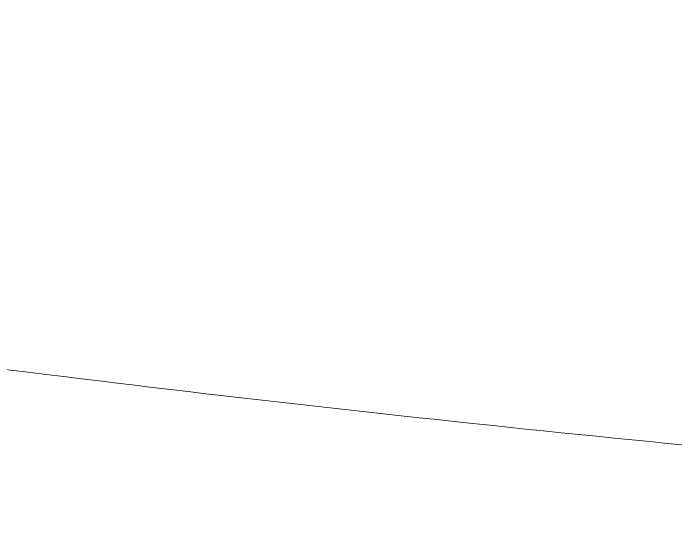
# Model space of a CAD drawing. Header units: millimetres. Extents: x -46397 to 283259, y -8690 to 23983.
# Drawn here: x -39760.5477 to -39760.1136, y 5857.5765 to 5857.9243 of the extents above; entities that cross this region are included whole.
import ezdxf

# ---------------------------------------------------------------- set-up
doc = ezdxf.new("R2010")
doc.units = ezdxf.units.MM
doc.linetypes.add('CENTER', pattern=[2, 1.25, -0.25, 0.25, -0.25])
doc.linetypes.add('HIDDENX2', pattern=[0.75, 0.5, -0.25])
doc.layers.add('DUONGTAM', color=1, linetype='CENTER', lineweight=0)

msp = doc.modelspace()

# ---------------------------------------------------------------- linework, layer by layer
at = {"color": 2, "linetype": 'Continuous', "lineweight": 0, "ltscale": 10}
msp.add_rational_spline([(-39758.63297, 5857.56943, -1.49911), (-39761.93451, 5857.56943, -1.49911), (-39765.74679, 5859.12579, -1.49911)], [1.45403500584, 1.45403500584, 1.34963998936], degree=2, dxfattribs=at)
at = {"color": 1, "linetype": 'HIDDENX2', "lineweight": 0, "ltscale": 10}
for points, weights in [([(-39763.14295, 5857.56943, -1.49911), (-39761.93451, 5857.56943, -1.49911), (-39760.53911, 5859.12579, -1.49911)], [1.45403500584, 1.45403500584, 1.34963998936]), ([(-39760.53911, 5859.12579, -1.49911), (-39755.33143, 5857.56943, -1.49911), (-39750.82145, 5857.56943, -1.49911)], [1.34963998936, 1.45403500584, 1.45403500584])]:
    msp.add_rational_spline(points, weights, degree=2, dxfattribs=at)
at = {"layer": 'DUONGTAM', "color": 5, "lineweight": 0, "ltscale": 100, "elevation": -1.49911}
msp.add_lwpolyline([(-41033.04676, 5772.9706), (-41033.04676, 4272.9706), (-41033.04676, 4223.14494, 0.284296), (-40890.68924, 3989.71029, 0.238987), (-39863.4055, 3989.70967, 0.284296), (-39721.04676, 4223.14493), (-39721.04676, 4272.9706), (-39721.04676, 5772.9706), (-39721.04676, 5822.79626, 0.284296), (-39863.40441, 6056.23098, 0.238987), (-40890.68815, 6056.23146, 0.284296), (-41033.04676, 5822.79626)], format="xyb", close=True, dxfattribs=at)

doc.saveas('drawing.dxf')
